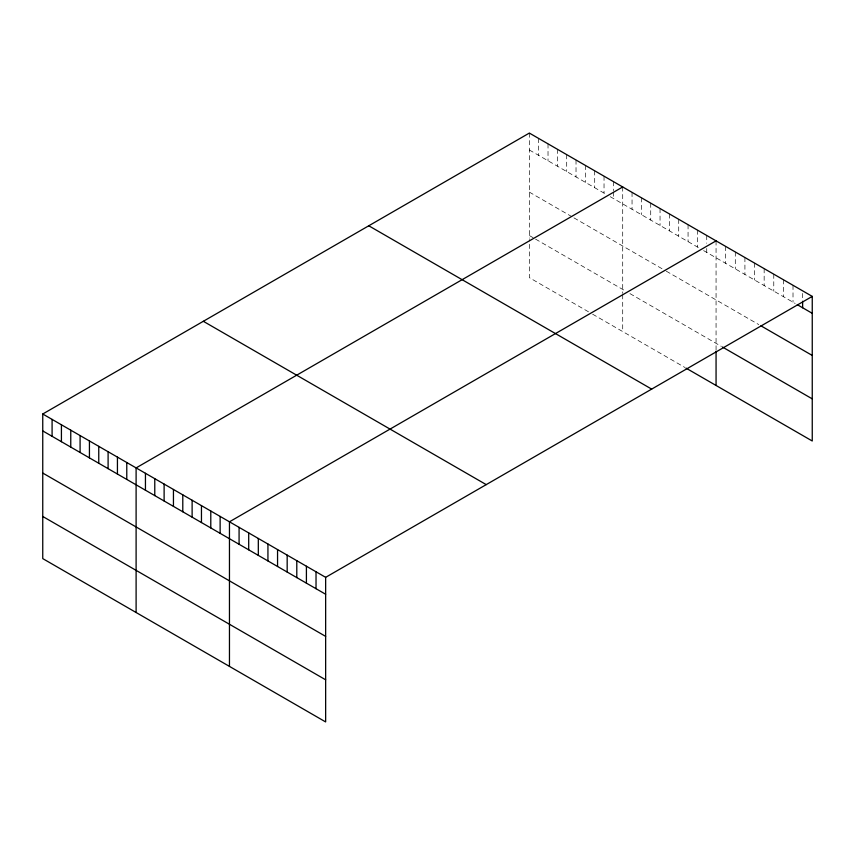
<?xml version="1.0" encoding="UTF-8"?>
<svg xmlns="http://www.w3.org/2000/svg" width="855" height="855" viewBox="0 0 855 855"><rect width="100%" height="100%" fill="white"/><g stroke="black" fill="none" stroke-linecap="round" stroke-linejoin="round"><path stroke-width="0.64" stroke-dasharray="4.28 3.21" d="M529.352 149.988L606.11 194.299M610.256 196.693L699.465 248.207M703.612 250.601L795.15 303.44M529.352 192.119L572.914 217.277M573.951 217.875L665.233 270.575M666.269 271.174L758.813 324.601M529.352 235.531L534.535 238.524M535.572 239.122L624.781 290.625M629.964 293.618L721.406 346.414M588.475 311.797L529.352 277.661L529.352 239.475M592.622 314.191L684.941 367.49M802.631 293.447L802.631 298.651M793.013 285.292L793.013 302.21M783.394 279.745L783.394 296.653M773.775 274.188L773.775 291.106M764.156 268.63L764.156 285.549M754.538 263.084L754.538 280.002M744.919 257.526L744.919 274.444M735.3 251.979L735.3 268.887M725.681 246.422L725.681 263.34M716.063 240.864L716.063 349.909M706.732 235.478L706.732 243.29M706.732 248.495L706.732 252.396M697.391 230.091L697.391 246.999M688.061 224.694L688.061 241.612M678.72 219.308L678.72 236.226M669.39 213.921L669.39 230.839M660.049 208.524L660.049 225.442M650.719 203.137L650.719 220.056M641.378 197.751L641.378 214.669M632.048 192.364L632.048 209.272M622.707 186.967L622.707 293.383M622.707 294.697L622.707 331.558M613.366 181.581L613.366 190.686M613.366 191.99L613.366 198.499M604.036 176.194L604.036 193.102M594.695 170.797L594.695 187.715M585.365 165.41L585.365 182.329M576.024 160.024L576.024 176.932M566.694 154.627L566.694 171.545M557.353 149.24L557.353 166.159M548.023 143.854L548.023 160.761M538.682 138.457L538.682 155.375M529.352 133.07L529.352 238.16"/><path stroke-width="1.28" d="M812.25 296.396L325.648 577.339L325.648 721.93L42.75 558.604L42.75 414.002L529.352 133.07L812.25 296.396L812.25 440.998L685.977 368.099M622.707 186.967L136.105 467.909L136.105 612.501M716.063 240.864L229.461 521.807L229.461 666.398M797.288 304.679L812.25 313.315M760.95 325.83L812.25 355.445M722.475 347.034L812.25 398.858M368.772 225.784L651.67 389.111M203.33 321.298L486.228 484.625M42.75 414.002L325.648 577.339M42.75 430.92L325.648 594.257M42.75 473.05L325.648 636.387M42.75 516.463L325.648 679.8M802.631 301.259L802.631 307.768M716.063 351.223L716.063 385.466M316.029 571.781L316.029 588.7M306.411 566.234L306.411 583.142M296.792 560.677L296.792 577.595M287.173 555.119L287.173 572.038M277.554 549.573L277.554 566.491M267.936 544.015L267.936 560.933M258.317 538.468L258.317 555.376M248.698 532.911L248.698 549.829M239.079 527.353L239.079 544.272M220.13 516.409L220.13 533.328M210.79 511.023L210.79 527.941M201.459 505.636L201.459 522.555M192.119 500.25L192.119 517.157M182.788 494.853L182.788 511.771M173.447 489.466L173.447 506.384M164.117 484.08L164.117 500.987M154.776 478.682L154.776 495.601M145.446 473.296L145.446 490.214M126.775 462.512L126.775 479.431M117.434 457.126L117.434 474.044M108.104 451.739L108.104 468.647M98.763 446.342L98.763 463.26M89.433 440.956L89.433 457.874M80.092 435.569L80.092 452.477M70.762 430.172L70.762 447.09M61.421 424.785L61.421 441.704M52.091 419.399L52.091 436.307"/></g></svg>
